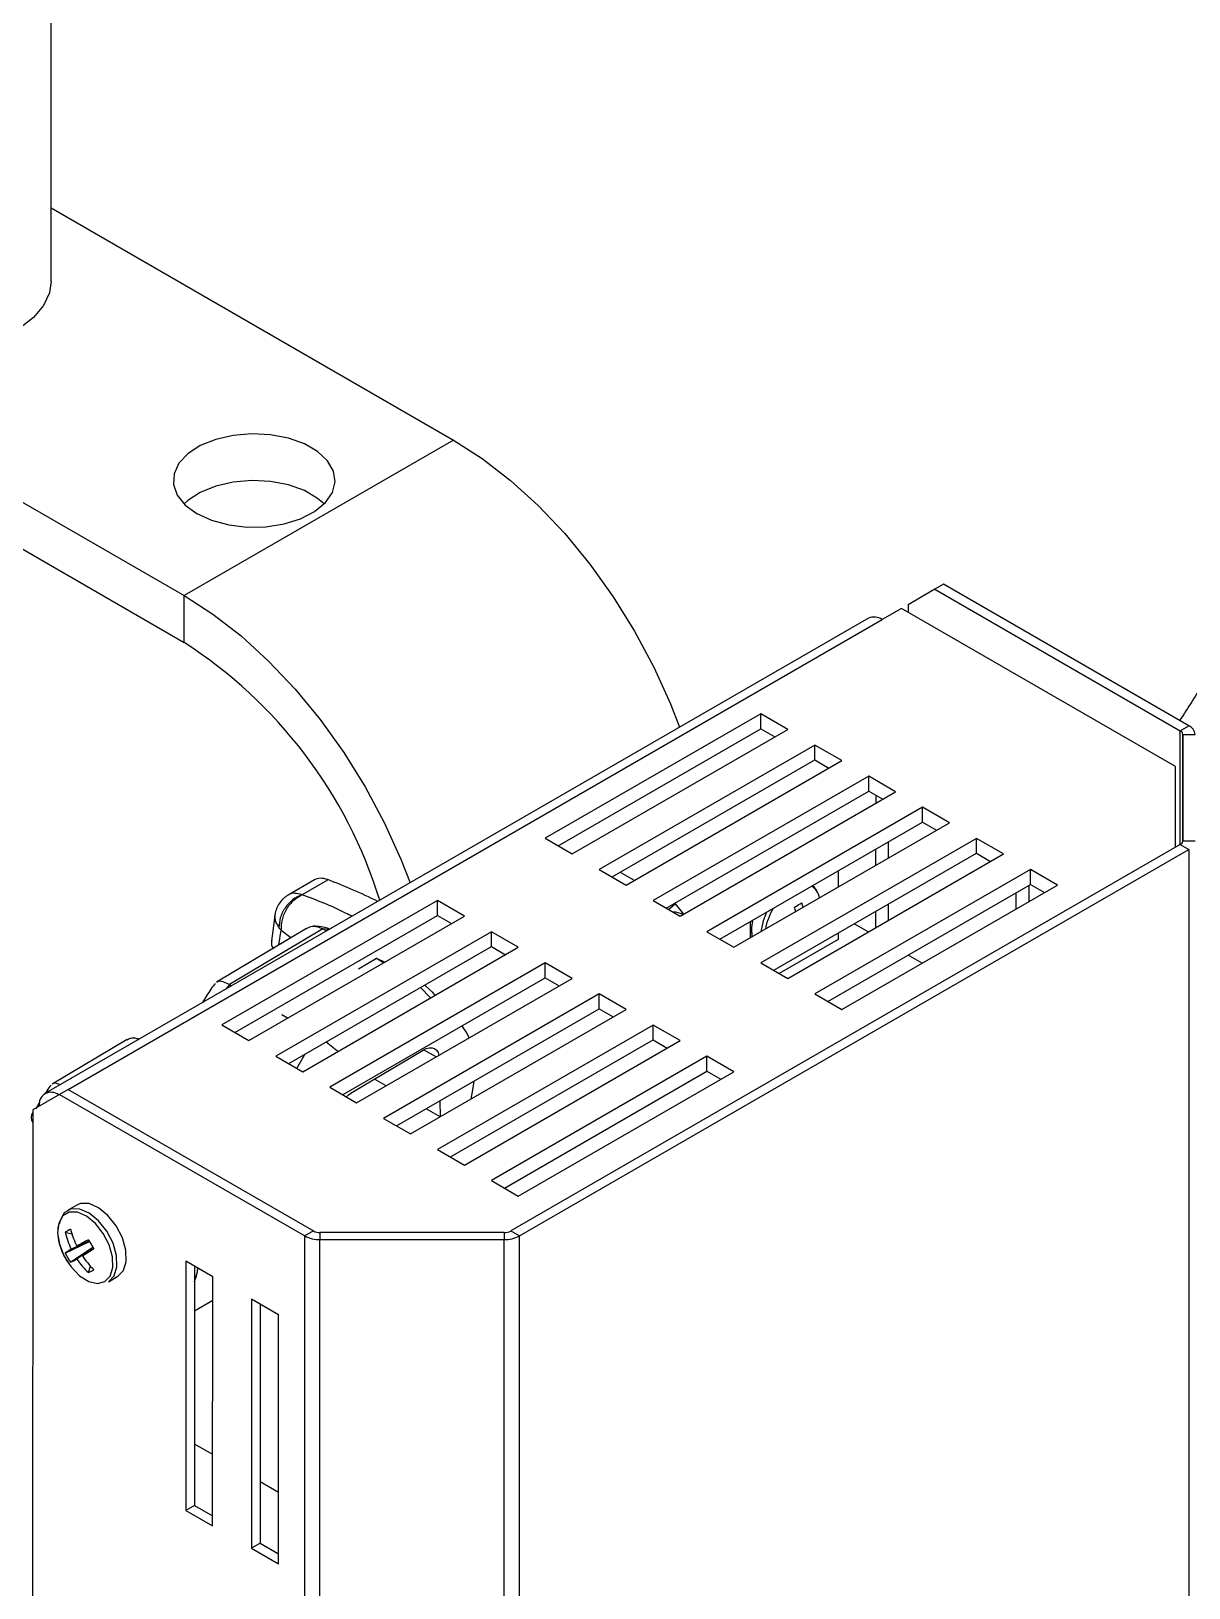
# Model space of a CAD drawing. Extents: x 12.3 to 108.7, y 1.1 to 80.4.
# Drawn here: x 20.68 to 24.47, y 11.73 to 16.83 of the extents above; entities that cross this region are included whole.
import ezdxf

# ---------------------------------------------------------------- set-up
doc = ezdxf.new("R2010")
doc.units = 0
doc.header["$MEASUREMENT"] = 0
doc.layers.add('OBJECT', color=7, linetype='CONTINUOUS')

msp = doc.modelspace()

# ---------------------------------------------------------------- linework, layer by layer
at = {"layer": 'OBJECT'}
for p, q in [((20.7412, 16.013), (20.7413, 16.9685)), ((18.6314, 16.452), (21.177, 14.9824)), ((18.6314, 16.2984), (21.177, 14.8289)), ((20.7412, 16.2543), (22.0609, 15.4925)), ((22.0609, 15.4925), (21.177, 14.9824)), ((23.6681, 15.02), (23.6398, 15.0037)), ((24.4725, 14.5557), (23.6681, 15.02)), ((21.177, 14.8289), (21.177, 14.9824)), ((23.6398, 15.0037), (23.5514, 14.9526)), ((23.6398, 15.0037), (24.4442, 14.5393)), ((23.4216, 14.9081), (20.7204, 13.3493)), ((23.5302, 14.9404), (23.4666, 14.9037)), ((24.4288, 14.4216), (23.5302, 14.9404)), ((23.5514, 14.9526), (23.5514, 14.9282)), ((20.7973, 13.3633), (23.4666, 14.9037)), ((23.0688, 14.5946), (22.3617, 14.1865)), ((23.1572, 14.5435), (23.0688, 14.5946)), ((23.0688, 14.5456), (23.0688, 14.5946)), ((24.4442, 14.5393), (24.4725, 14.5557)), ((22.4041, 14.162), (23.0688, 14.5456)), ((22.4501, 14.1355), (23.1572, 14.5435)), ((23.0688, 14.5456), (23.1147, 14.519)), ((24.4441, 14.1659), (24.4442, 14.5393)), ((24.4529, 14.1772), (24.453, 14.5271)), ((24.453, 14.5271), (24.453, 14.1782)), ((24.453, 14.5271), (24.493, 14.5271)), ((23.2456, 14.4925), (22.5385, 14.0844)), ((23.334, 14.4415), (23.2456, 14.4925)), ((23.2456, 14.4435), (23.2456, 14.4925)), ((22.5809, 14.0599), (23.2456, 14.4435)), ((22.6269, 14.0334), (23.334, 14.4415)), ((23.2456, 14.4435), (23.2915, 14.417)), ((24.4288, 14.1571), (24.4288, 14.4216)), ((23.4224, 14.3905), (22.7153, 13.9824)), ((23.5107, 14.3394), (23.4224, 14.3905)), ((23.4224, 14.3415), (23.4224, 14.3905)), ((22.7577, 13.9579), (23.4224, 14.3415)), ((22.8036, 13.9314), (23.5107, 14.3394)), ((23.4224, 14.3415), (23.4683, 14.3149)), ((23.4453, 14.3282), (23.4453, 14.3016)), ((23.5991, 14.2884), (22.892, 13.8803)), ((23.6875, 14.2374), (23.5991, 14.2884)), ((23.5991, 14.2394), (23.5991, 14.2884)), ((22.9345, 13.8558), (23.5991, 14.2394)), ((22.9804, 13.8293), (23.6875, 14.2374)), ((23.5991, 14.2394), (23.6451, 14.2129)), ((24.4442, 14.166), (22.2485, 12.8989)), ((22.2768, 12.8825), (24.4725, 14.1496)), ((22.3617, 14.1865), (22.4501, 14.1355)), ((23.7759, 14.1864), (23.0688, 13.7783)), ((23.4452, 14.1506), (23.4452, 14.0975)), ((23.4877, 14.122), (23.4877, 14.1751)), ((23.8643, 14.1353), (23.7759, 14.1864)), ((23.7759, 14.1374), (23.7759, 14.1864)), ((24.4442, 14.166), (24.4725, 14.1496)), ((24.453, 14.1782), (24.493, 14.1782)), ((24.4725, 14.1496), (24.4717, 8.6171)), ((23.1112, 13.7538), (23.7759, 14.1374)), ((23.1572, 13.7273), (23.8643, 14.1353)), ((23.7759, 14.1374), (23.8219, 14.1108)), ((21.6046, 14.0503), (21.5179, 14.0003)), ((21.5628, 14.0017), (21.6481, 14.0509)), ((22.5385, 14.0844), (22.6269, 14.0334)), ((22.6077, 14.0754), (22.6537, 14.0489)), ((23.9527, 14.0843), (23.2456, 13.6762)), ((23.3222, 14.0796), (23.3222, 14.0265)), ((24.0411, 14.0333), (23.9527, 14.0843)), ((23.9527, 14.0353), (23.9527, 14.0843)), ((21.5646, 14.0011), (21.5628, 14.0017)), ((23.288, 13.6517), (23.9527, 14.0353)), ((23.334, 13.6252), (24.0411, 14.0333)), ((23.9049, 14.0077), (23.9049, 13.9547)), ((23.9473, 14.0322), (23.9473, 13.9791)), ((23.9527, 14.0353), (23.9986, 14.0088)), ((22.0081, 13.9825), (21.301, 13.5744)), ((21.4758, 13.9408), (21.4634, 13.8507)), ((22.0965, 13.9314), (22.0081, 13.9825)), ((22.0081, 13.9335), (22.0081, 13.9825)), ((22.7153, 13.9824), (22.8036, 13.9314)), ((22.7661, 13.953), (22.7877, 13.9715)), ((22.7845, 13.9734), (22.7877, 13.9715)), ((22.7877, 13.9715), (22.8151, 13.938)), ((23.4452, 13.9465), (23.4452, 13.8935)), ((23.4876, 13.9179), (23.4876, 13.971)), ((21.5784, 13.8912), (21.2835, 13.7152)), ((21.6322, 13.8899), (21.3257, 13.707)), ((21.3435, 13.5499), (22.0081, 13.9335)), ((21.3894, 13.5234), (22.0965, 13.9314)), ((21.4882, 13.8935), (21.4951, 13.8856)), ((21.4882, 13.8373), (21.4951, 13.8856)), ((21.4951, 13.8856), (21.5277, 13.8609)), ((21.6322, 13.8899), (21.6447, 13.8827)), ((21.6524, 13.8872), (21.6322, 13.8899)), ((22.0081, 13.9335), (22.0541, 13.9069)), ((23.0341, 13.9133), (23.034, 13.8603)), ((23.4209, 13.8794), (23.3749, 13.906)), ((22.1849, 13.8804), (21.4778, 13.4723)), ((22.2733, 13.8294), (22.1849, 13.8804)), ((22.1849, 13.8314), (22.1849, 13.8804)), ((22.892, 13.8803), (22.9804, 13.8293)), ((23.3222, 13.8548), (23.1292, 13.7434)), ((23.3222, 13.8755), (23.3222, 13.8548)), ((21.5203, 13.4478), (22.1849, 13.8314)), ((21.5662, 13.4213), (22.2733, 13.8294)), ((21.8077, 13.7924), (21.7496, 13.7578)), ((21.8316, 13.7786), (21.8077, 13.7924)), ((21.8377, 13.7794), (21.8077, 13.7924)), ((22.1849, 13.8314), (22.2309, 13.8049)), ((23.5977, 13.7774), (23.5517, 13.8039)), ((22.3617, 13.7784), (21.6546, 13.3703)), ((22.4501, 13.7273), (22.3617, 13.7784)), ((22.3617, 13.7294), (22.3617, 13.7784)), ((23.0688, 13.7783), (23.1572, 13.7273)), ((21.3257, 13.707), (21.3144, 13.6921)), ((21.3257, 13.707), (21.3329, 13.7028)), ((21.697, 13.3458), (22.3617, 13.7294)), ((21.743, 13.3193), (22.4501, 13.7273)), ((21.9851, 13.6631), (21.9522, 13.6971)), ((22.0007, 13.6721), (21.9925, 13.6813)), ((22.3617, 13.7294), (22.4076, 13.7028)), ((22.5385, 13.6763), (21.8314, 13.2682)), ((22.6269, 13.6253), (22.5385, 13.6763)), ((22.5385, 13.6273), (22.5385, 13.6763)), ((23.2456, 13.6762), (23.334, 13.6252)), ((21.5165, 13.5967), (21.4978, 13.6075)), ((21.8738, 13.2437), (22.5385, 13.6273)), ((21.9198, 13.2172), (22.6269, 13.6253)), ((22.5385, 13.6273), (22.5844, 13.6008)), ((21.0308, 13.5284), (21.0097, 13.5323)), ((21.301, 13.5744), (21.3894, 13.5234)), ((22.7153, 13.5743), (22.0081, 13.1662)), ((22.7152, 13.5253), (22.7153, 13.5743)), ((22.8036, 13.5232), (22.7153, 13.5743)), ((20.9902, 13.5263), (20.7443, 13.3808)), ((21.5729, 13.4782), (21.5465, 13.4327)), ((21.6816, 13.4879), (21.6426, 13.5185)), ((21.7268, 13.3525), (21.9609, 13.4922)), ((22.0035, 13.4696), (21.9627, 13.4932)), ((22.0506, 13.1417), (22.7152, 13.5253)), ((22.0965, 13.1152), (22.8036, 13.5232)), ((22.7152, 13.5253), (22.7612, 13.4987)), ((21.4778, 13.4723), (21.5662, 13.4213)), ((22.892, 13.4722), (22.1849, 13.0641)), ((22.9804, 13.4212), (22.892, 13.4722)), ((22.892, 13.4232), (22.892, 13.4722)), ((21.84, 13.3753), (21.8018, 13.3973)), ((22.2274, 13.0396), (22.892, 13.4232)), ((22.2733, 13.0131), (22.9804, 13.4212)), ((22.892, 13.4232), (22.938, 13.3967)), ((20.769, 13.347), (20.6806, 13.2959)), ((20.7972, 13.3633), (20.769, 13.347)), ((20.769, 13.347), (21.5733, 12.8826)), ((20.7972, 13.3633), (21.6016, 12.8989)), ((21.6546, 13.3703), (21.743, 13.3193)), ((22.0164, 13.326), (22.0172, 13.2735)), ((20.6806, 13.2959), (20.6798, 7.9675)), ((22.0168, 13.2732), (21.9708, 13.2997)), ((21.8314, 13.2682), (21.9198, 13.2172)), ((22.0081, 13.1662), (22.0965, 13.1152)), ((22.1849, 13.0641), (22.2733, 13.0131)), ((20.8252, 12.9841), (20.7945, 12.9664)), ((20.7875, 12.8946), (20.8089, 12.8895)), ((20.7875, 12.8263), (20.8669, 12.8646)), ((20.8666, 12.8651), (20.8068, 12.8389)), ((20.8251, 12.8495), (20.8658, 12.8665)), ((21.5725, 7.3501), (21.5733, 12.8826)), ((21.6016, 12.8989), (21.5733, 12.8826)), ((21.622, 7.3382), (21.6228, 12.8708)), ((21.6228, 12.8938), (21.6228, 12.8708)), ((22.2273, 12.8938), (21.6228, 12.8938)), ((21.6228, 12.8708), (22.2273, 12.8707)), ((22.2265, 7.3382), (22.2273, 12.8707)), ((22.2273, 12.8938), (22.2273, 12.8707)), ((22.2485, 12.8989), (22.2768, 12.8825)), ((22.276, 7.35), (22.2768, 12.8825)), ((20.8046, 12.7966), (20.8775, 12.8463)), ((20.8251, 12.8071), (20.8778, 12.8458)), ((20.8786, 12.8444), (20.8435, 12.8177)), ((20.8637, 12.7625), (20.8701, 12.7835)), ((21.1826, 12.7995), (21.1824, 11.9829)), ((21.271, 12.7485), (21.1826, 12.7995)), ((21.2108, 12.7832), (21.2107, 11.9992)), ((20.9294, 12.7326), (20.9601, 12.7503)), ((21.2708, 11.9318), (21.271, 12.7485)), ((21.2709, 12.6711), (21.2108, 12.6364)), ((21.3982, 12.675), (21.3981, 11.8584)), ((21.4866, 12.624), (21.3982, 12.675)), ((21.4265, 12.6587), (21.4264, 11.8747)), ((21.4865, 11.8073), (21.4866, 12.624)), ((21.2709, 12.1657), (21.2108, 12.2004)), ((21.4865, 12.0412), (21.4264, 12.0759)), ((21.2107, 11.9992), (21.1824, 11.9829)), ((21.2107, 11.9992), (21.2708, 11.9645)), ((21.1824, 11.9829), (21.2708, 11.9318)), ((21.4264, 11.8747), (21.3981, 11.8584)), ((21.3981, 11.8584), (21.4865, 11.8073)), ((21.4264, 11.8747), (21.4865, 11.84))]:
    msp.add_line(p, q, dxfattribs=at)
at = {"layer": 'OBJECT', "flags": 128}
for points in [[(20.7412, 16.013), (20.7357, 15.9752), (20.7162, 15.9333), (20.6834, 15.8944), (20.6384, 15.8597), (20.5829, 15.8305), (20.5187, 15.808), (20.4484, 15.7928), (20.3743, 15.7856), (20.2993, 15.7867), (20.2259, 15.7959), (20.1568, 15.813), (20.0947, 15.8373), (20.0416, 15.8679), (19.9995, 15.9038), (19.9699, 15.9437), (19.9539, 15.986), (19.9512, 16.0131)], [(21.2191, 15.2516), (21.2674, 15.2295), (21.3233, 15.2145), (21.3837, 15.2073), (21.4453, 15.2083), (21.5048, 15.2175), (21.5591, 15.2344), (21.6051, 15.258), (21.6405, 15.2872), (21.6633, 15.3202), (21.6722, 15.3554), (21.6668, 15.3909), (21.6474, 15.4247), (21.6151, 15.4549), (21.5715, 15.4801), (21.519, 15.4988), (21.4605, 15.51), (21.3991, 15.5131), (21.3381, 15.5079), (21.2808, 15.4948), (21.2303, 15.4744), (21.1893, 15.4478), (21.1601, 15.4165), (21.1441, 15.3822), (21.1423, 15.3466), (21.1548, 15.3117), (21.1808, 15.2795), (21.2191, 15.2516)], [(22.0609, 15.4925), (22.1549, 15.4321), (22.2478, 15.3603), (22.3383, 15.2779), (22.4253, 15.186), (22.5078, 15.0858), (22.5846, 14.9785), (22.6548, 14.8654), (22.7176, 14.7481), (22.7721, 14.6279), (22.8021, 14.5507)], [(21.6366, 15.2831), (21.615, 15.3014), (21.5715, 15.3266), (21.519, 15.3453), (21.4605, 15.3565), (21.3991, 15.3596), (21.3381, 15.3544), (21.2808, 15.3413), (21.2303, 15.3209), (21.1893, 15.2943), (21.177, 15.2832)], [(21.177, 14.9824), (21.2711, 14.922), (21.3639, 14.8502), (21.4544, 14.7678), (21.5415, 14.6759), (21.6239, 14.5757), (21.7007, 14.4684), (21.771, 14.3554), (21.8337, 14.238), (21.8882, 14.1178), (21.9183, 14.0406)], [(23.2533, 14.0118), (23.2512, 14.0166), (23.24, 14.0322)], [(23.0875, 13.9441), (23.0763, 13.9157), (23.069, 13.8804)], [(23.034, 13.8864), (23.0354, 13.883), (23.0377, 13.8785)], [(23.034, 13.8852), (23.0373, 13.8782), (23.0378, 13.8775)], [(23.0414, 13.9175), (23.0379, 13.8938), (23.0395, 13.8634)], [(21.9925, 13.6813), (21.97, 13.702), (21.9658, 13.705)], [(22.1124, 13.5324), (22.1044, 13.5491), (22.0907, 13.5699)], [(21.9609, 13.4922), (21.9712, 13.4972), (21.9811, 13.4996), (21.9903, 13.4995), (21.9984, 13.4968), (22.0051, 13.4915), (22.0101, 13.484), (22.0131, 13.4751)], [(22.1181, 13.3317), (22.1253, 13.3679), (22.1283, 13.3906)], [(21.7094, 13.3387), (21.7165, 13.3452), (21.7268, 13.3525)], [(20.9294, 12.7326), (20.9477, 12.7516), (20.9567, 12.7812), (20.9554, 12.8182), (20.944, 12.8586), (20.9237, 12.898), (20.8967, 12.9322), (20.8659, 12.9574), (20.8347, 12.9709), (20.8065, 12.9713), (20.7843, 12.9584), (20.7705, 12.9338), (20.7677, 12.9215)], [(20.9601, 12.7503), (20.9784, 12.7693), (20.9874, 12.7989), (20.9861, 12.8359), (20.9747, 12.8763), (20.9543, 12.9157), (20.9274, 12.9499), (20.8966, 12.9751), (20.8654, 12.9886), (20.8372, 12.989), (20.8252, 12.9841)], [(20.9177, 12.733), (20.9351, 12.7511), (20.9437, 12.7794), (20.9424, 12.8147), (20.9316, 12.8532), (20.9122, 12.8908), (20.8864, 12.9234), (20.8571, 12.9474), (20.8274, 12.9603), (20.8005, 12.9606), (20.7793, 12.9484), (20.7661, 12.9249), (20.7624, 12.8927), (20.7685, 12.8553), (20.779, 12.8268)], [(20.779, 12.8268), (20.7839, 12.8167), (20.8008, 12.789)], [(20.8008, 12.789), (20.8067, 12.7811), (20.8346, 12.7524), (20.8646, 12.7337), (20.8933, 12.727), (20.9177, 12.733)], [(21.2108, 12.7317), (21.2206, 12.7648), (21.2224, 12.7765)]]:
    msp.add_lwpolyline(points, dxfattribs=at)
at = {"layer": 'OBJECT'}
for centre, radius, start, end in [((23.4402, 14.8669), 0.0453, 54.3851, 114.3033), ((20.3365, 13.524), 1.5521, 17.2141, 57.2136), ((24.458, 14.5236), 0.0352, 5.6985, 65.6274), ((24.438, 14.5256), 0.0151, 5.6984, 65.6262), ((24.438, 14.1797), 0.0151, 294.3631, 354.3052), ((23.2089, 13.9834), 0.0528, 8.6315, 60.3283), ((22.7839, 13.8875), 0.0567, 59.8042, 92.3602), ((23.2857, 13.8504), 0.2058, 148.822, 169.2365), ((22.4838, 15.1944), 1.4159, 299.4232, 300.5545), ((22.8414, 13.8803), 0.3476, 10.8939, 13.4384), ((22.9411, 13.8967), 0.274, 13.4514, 16.6315), ((20.7406, 13.3144), 0.0393, 50.8046, 189.2055), ((20.7075, 13.2714), 0.032, 147.2357, 212.7471), ((20.8507, 12.8049), 0.1097, 114.8322, 125.1786), ((21.0314, 12.9479), 0.2496, 192.3272, 205.8951), ((21.0778, 12.9751), 0.2822, 194.5013, 206.4447), ((21.6035, 11.4558), 1.5962, 117.6077, 119.183), ((21.5529, 13.2483), 0.786, 208.7461, 211.2426), ((21.6208, 12.9718), 0.101, 241.9609, 271.1366), ((21.622, 12.9371), 0.0433, 241.9604, 271.1381), ((22.2282, 12.9371), 0.0433, 268.8503, 298.0307), ((22.2293, 12.9717), 0.101, 268.8502, 298.0312), ((20.9802, 12.9177), 0.2208, 204.3167, 209.9943), ((20.921, 12.6423), 0.2273, 120.1651, 125.9787), ((20.9767, 12.9157), 0.2093, 205.302, 214.6868), ((20.021, 14.1961), 1.6051, 300.8247, 302.3914), ((21.0788, 12.9737), 0.2823, 213.5458, 225.4853), ((20.9802, 12.9177), 0.2208, 209.9943, 215.6609), ((20.7113, 13.0055), 0.2288, 294.0655, 299.8411), ((21.0319, 12.947), 0.2497, 214.0946, 227.6596), ((20.8177, 12.862), 0.1096, 294.8307, 305.1801)]:
    msp.add_arc(centre, radius, start, end, dxfattribs=at)
for centre, major_axis, ratio, start_param, end_param in [((21.6675, 13.9481), (-0.0641, 0.1015), 0.548826, 5.657666, 6.261229), ((22.0179, 12.1255), (-1.2089, 1.8994), 0.546317, 5.550993, 5.655978)]:
    msp.add_ellipse(centre, major_axis=major_axis, ratio=ratio, start_param=start_param, end_param=end_param, dxfattribs=at)
for points, knots in [([(24.7363, 15.0147), (24.6661, 14.9125), (24.5706, 14.7735), (24.4695, 14.6149), (24.4427, 14.5728)], [0, 0, 0, 0, 0.734912, 1, 1, 1, 1]), ([(21.5181, 14.0004), (21.5129, 13.9969), (21.5021, 13.9898), (21.4893, 13.9745), (21.4794, 13.9564), (21.4766, 13.9429), (21.4752, 13.9361)], [0, 0, 0, 0, 0.234459, 0.483486, 0.741058, 1, 1, 1, 1]), ([(21.5628, 14.0017), (21.5529, 13.997), (21.5322, 13.9871), (21.5072, 13.9596), (21.4905, 13.9266), (21.4889, 13.9043), (21.4882, 13.8935)], [0, 0, 0, 0, 0.241561, 0.4999979, 0.7584363, 1, 1, 1, 1]), ([(21.5646, 14.0011), (21.555, 13.9958), (21.5352, 13.9846), (21.5115, 13.9549), (21.4962, 13.9198), (21.4955, 13.8968), (21.4951, 13.8856)], [0, 0, 0, 0, 0.2411704, 0.5000004, 0.758832, 1, 1, 1, 1]), ([(21.5628, 14.0017), (21.5554, 14.0036), (21.5405, 14.0074), (21.5254, 14.0056), (21.5195, 14.0006), (21.5185, 13.9998)], [0, 0, 0, 0, 0.454567, 0.909138, 1, 1, 1, 1]), ([(21.7275, 13.9305), (21.7206, 13.9342), (21.6659, 13.9633), (21.6118, 13.9835), (21.5646, 14.0011)], [0, 0, 0, 0, 0.1255865, 1, 1, 1, 1]), ([(21.4754, 13.936), (21.4753, 13.9356), (21.4728, 13.9286), (21.4759, 13.9136), (21.4841, 13.9002), (21.4882, 13.8935)], [0, 0, 0, 0, 0.03142, 0.51571, 1, 1, 1, 1]), ([(21.5791, 13.8901), (21.5818, 13.892), (21.5907, 13.8985), (21.6096, 13.8997), (21.6247, 13.8931), (21.6322, 13.8899)], [0, 0, 0, 0, 0.1789824, 0.5893911, 1, 1, 1, 1]), ([(21.6546, 13.8885), (21.653, 13.8892), (21.6365, 13.8963), (21.6181, 13.8974), (21.6016, 13.8984)], [0, 0, 0, 0, 0.097578, 1, 1, 1, 1]), ([(21.4649, 13.8505), (21.4639, 13.8458), (21.4618, 13.8367), (21.4676, 13.8281), (21.4703, 13.8239)], [0, 0, 0, 0, 0.518409, 1, 1, 1, 1]), ([(21.2791, 13.7109), (21.2743, 13.7047), (21.2591, 13.6848), (21.2463, 13.6628), (21.2375, 13.6477)], [0, 0, 0, 0, 0.3135172, 1, 1, 1, 1]), ([(21.3257, 13.707), (21.3186, 13.7105), (21.3043, 13.7175), (21.2899, 13.719), (21.2855, 13.7152), (21.2841, 13.7141)], [0, 0, 0, 0, 0.41061, 0.821017, 1, 1, 1, 1]), ([(20.9907, 13.5254), (20.9929, 13.527), (21.0003, 13.5323), (21.014, 13.5335), (21.0246, 13.5291), (21.0289, 13.5273)], [0, 0, 0, 0, 0.203764, 0.678117, 1, 1, 1, 1]), ([(20.7406, 13.3772), (20.7359, 13.3713), (20.729, 13.3627), (20.7233, 13.353), (20.7216, 13.35)], [0, 0, 0, 0, 0.684509, 1, 1, 1, 1]), ([(20.7703, 13.3781), (20.7675, 13.3794), (20.7589, 13.3835), (20.7497, 13.384), (20.746, 13.3809), (20.7448, 13.38)], [0, 0, 0, 0, 0.245872, 0.7734, 1, 1, 1, 1]), ([(20.7041, 13.3214), (20.6999, 13.3152), (20.6948, 13.3078), (20.6913, 13.2997), (20.6907, 13.2985)], [0, 0, 0, 0, 0.84492, 1, 1, 1, 1]), ([(20.7638, 12.9156), (20.7629, 12.9059), (20.7609, 12.8849), (20.7696, 12.8487), (20.7806, 12.8198), (20.7903, 12.8059), (20.7922, 12.8032)], [0, 0, 0, 0, 0.2802703, 0.6010314, 0.9220675, 1, 1, 1, 1]), ([(21.2108, 12.7335), (21.2121, 12.7362), (21.2188, 12.7505), (21.2207, 12.7649), (21.2222, 12.7766)], [0, 0, 0, 0, 0.188105, 1, 1, 1, 1])]:
    msp.add_open_spline(points, degree=3, knots=knots, dxfattribs=at)

doc.saveas('drawing.dxf')
